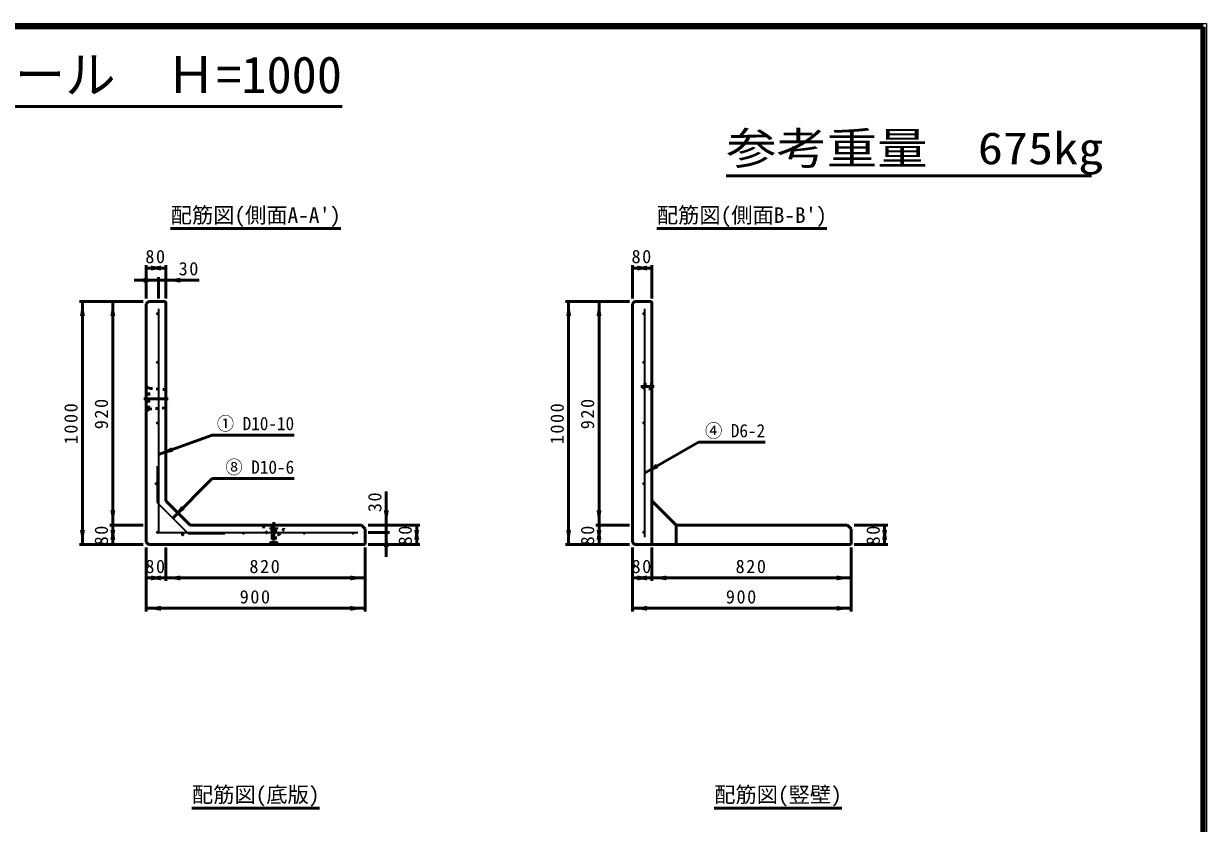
# Model space of a CAD drawing. Units: millimetres, scale not verified. Extents: x 100 to 4105, y 100 to 2870.
# Drawn here: x 2159 to 4105, y 1554 to 2870 of the extents above; entities that cross this region are included whole.
import ezdxf
from ezdxf.enums import TextEntityAlignment as Align

# ---------------------------------------------------------------- set-up
doc = ezdxf.new("R2010")
doc.units = ezdxf.units.MM
doc.header["$LTSCALE"] = 5
doc.linetypes.add('USER2', pattern=[13.4, 10, -1.2, 1, -1.2])
doc.linetypes.add('USER3', pattern=[2.2, 1, -1.2])
doc.layers.add('V-nasSTD', color=7, linetype='Continuous', lineweight=50)
doc.styles.add('ＭＳ ゴシック', font='')
doc.styles.get('ＭＳ ゴシック').set_extended_font_data('MS Gothic')

msp = doc.modelspace()

# ---------------------------------------------------------------- hatches: boundary and pattern name
at = {"layer": 'V-nasSTD'}
for points in [[(2384.641, 2467.726), (2384.641, 2463.726), (2360.641, 2467.726), (2384.641, 2471.726)], [(2368.641, 2467.726), (2368.641, 2471.726), (2392.641, 2467.726), (2368.641, 2463.726)], [(3184.641, 2467.726), (3184.641, 2463.726), (3160.641, 2467.726), (3184.641, 2471.726)], [(3168.641, 2467.726), (3168.641, 2471.726), (3192.641, 2467.726), (3168.641, 2463.726)], [(2356.641, 2447.726), (2356.641, 2451.726), (2380.641, 2447.726), (2356.641, 2443.726)], [(2416.641, 2447.726), (2416.641, 2443.726), (2392.641, 2447.726), (2416.641, 2451.726)], [(2255.641, 2388.726), (2251.641, 2388.726), (2255.641, 2412.726), (2259.641, 2388.726)], [(2305.641, 2388.726), (2301.641, 2388.726), (2305.641, 2412.726), (2309.641, 2388.726)], [(3055.641, 2388.726), (3051.641, 2388.726), (3055.641, 2412.726), (3059.641, 2388.726)], [(3105.641, 2388.726), (3101.641, 2388.726), (3105.641, 2412.726), (3109.641, 2388.726)], [(2403.194, 2168.935), (2404.562, 2165.176), (2380.641, 2160.726), (2401.826, 2172.694)], [(3201.426, 2142.127), (3203.426, 2138.663), (3180.641, 2130.127), (3199.426, 2145.591)], [(2305.641, 2068.726), (2309.641, 2068.726), (2305.641, 2044.726), (2301.641, 2068.726)], [(2421.126, 2073.212), (2423.955, 2070.383), (2404.156, 2056.241), (2418.298, 2076.04)], [(2755.641, 2068.726), (2759.641, 2068.726), (2755.641, 2044.726), (2751.641, 2068.726)], [(3105.641, 2068.726), (3109.641, 2068.726), (3105.641, 2044.726), (3101.641, 2068.726)], [(2305.641, 2020.726), (2301.641, 2020.726), (2305.641, 2044.726), (2309.641, 2020.726)], [(2805.641, 2020.726), (2801.641, 2020.726), (2805.641, 2044.726), (2809.641, 2020.726)], [(3105.641, 2020.726), (3101.641, 2020.726), (3105.641, 2044.726), (3109.641, 2020.726)], [(3575.641, 2020.726), (3571.641, 2020.726), (3575.641, 2044.726), (3579.641, 2020.726)], [(2255.641, 2036.726), (2259.641, 2036.726), (2255.641, 2012.726), (2251.641, 2036.726)], [(2305.641, 2036.726), (2309.641, 2036.726), (2305.641, 2012.726), (2301.641, 2036.726)], [(2755.641, 2008.726), (2751.641, 2008.726), (2755.641, 2032.726), (2759.641, 2008.726)], [(2805.641, 2036.726), (2809.641, 2036.726), (2805.641, 2012.726), (2801.641, 2036.726)], [(3055.641, 2036.726), (3059.641, 2036.726), (3055.641, 2012.726), (3051.641, 2036.726)], [(3105.641, 2036.726), (3109.641, 2036.726), (3105.641, 2012.726), (3101.641, 2036.726)], [(3575.641, 2036.726), (3579.641, 2036.726), (3575.641, 2012.726), (3571.641, 2036.726)], [(2384.641, 1957.726), (2384.641, 1953.726), (2360.641, 1957.726), (2384.641, 1961.726)], [(2368.641, 1957.726), (2368.641, 1961.726), (2392.641, 1957.726), (2368.641, 1953.726)], [(2416.641, 1957.726), (2416.641, 1953.726), (2392.641, 1957.726), (2416.641, 1961.726)], [(2696.641, 1957.726), (2696.641, 1961.726), (2720.641, 1957.726), (2696.641, 1953.726)], [(3184.641, 1957.726), (3184.641, 1953.726), (3160.641, 1957.726), (3184.641, 1961.726)], [(3168.641, 1957.726), (3168.641, 1961.726), (3192.641, 1957.726), (3168.641, 1953.726)], [(3216.641, 1957.726), (3216.641, 1953.726), (3192.641, 1957.726), (3216.641, 1961.726)], [(3496.641, 1957.726), (3496.641, 1961.726), (3520.641, 1957.726), (3496.641, 1953.726)], [(2384.641, 1907.726), (2384.641, 1903.726), (2360.641, 1907.726), (2384.641, 1911.726)], [(2696.641, 1907.726), (2696.641, 1911.726), (2720.641, 1907.726), (2696.641, 1903.726)], [(3184.641, 1907.726), (3184.641, 1903.726), (3160.641, 1907.726), (3184.641, 1911.726)], [(3496.641, 1907.726), (3496.641, 1911.726), (3520.641, 1907.726), (3496.641, 1903.726)]]:
    msp.add_hatch(color=256, dxfattribs=at).paths.add_polyline_path(points)

# ---------------------------------------------------------------- linework, layer by layer
at = {"layer": 'V-nasSTD', "lineweight": 100}
for p, q in [((4100, 2865), (105, 2865)), ((4100, 105), (4100, 2865))]:
    msp.add_line(p, q, dxfattribs=at)
at = {"layer": 'V-nasSTD'}
for p, q in [((1521.892, 2733.465), (2683.108, 2733.465)), ((3314.969, 2619.328), (3916.169, 2619.328)), ((2400.641, 2532.726), (2680.641, 2532.726)), ((3200.641, 2532.726), (3480.641, 2532.726)), ((2360.641, 2472.726), (2360.641, 2417.726)), ((2392.641, 2472.726), (2392.641, 2417.726)), ((3160.641, 2472.726), (3160.641, 2417.726)), ((3192.641, 2472.726), (3192.641, 2417.726)), ((2360.641, 2467.726), (2392.641, 2467.726)), ((2380.641, 2452.726), (2380.641, 2417.726)), ((3160.641, 2467.726), (3192.641, 2467.726)), ((2340.641, 2447.726), (2380.641, 2447.726)), ((2380.641, 2447.726), (2392.641, 2447.726)), ((2392.641, 2447.726), (2447.641, 2447.726)), ((2355.641, 2412.726), (2250.641, 2412.726)), ((2255.641, 2412.726), (2255.641, 2012.726)), ((2305.641, 2412.726), (2305.641, 2044.726)), ((2364.241, 2412.726), (2360.641, 2409.126)), ((2360.641, 2409.126), (2360.641, 2016.326)), ((2390.641, 2412.726), (2364.241, 2412.726)), ((2392.641, 2410.726), (2392.641, 2084.726)), ((3155.641, 2412.726), (3050.641, 2412.726)), ((3055.641, 2412.726), (3055.641, 2012.726)), ((3105.641, 2412.726), (3105.641, 2044.726)), ((3164.241, 2412.726), (3160.641, 2409.126)), ((3160.641, 2409.126), (3160.641, 2016.326)), ((3190.641, 2412.726), (3164.241, 2412.726)), ((3192.641, 2410.726), (3192.641, 2012.726)), ((2380.641, 2160.726), (2469.132, 2192.934)), ((2469.132, 2192.934), (2604.132, 2192.934)), ((3180.641, 2130.127), (3269.132, 2181.217)), ((3269.132, 2181.217), (3379.132, 2181.217)), ((2404.156, 2056.241), (2469.132, 2121.217)), ((2469.132, 2121.217), (2604.132, 2121.217)), ((2392.641, 2084.726), (2432.641, 2044.726)), ((2755.641, 2044.726), (2755.641, 2099.726)), ((3192.641, 2084.726), (3232.641, 2044.726)), ((2355.641, 2044.726), (2300.641, 2044.726)), ((2305.641, 2044.726), (2305.641, 2012.726)), ((2305.641, 2044.726), (2305.641, 2012.726)), ((2432.641, 2044.726), (2714.641, 2044.726)), ((2714.641, 2044.726), (2720.641, 2038.726)), ((2810.641, 2044.726), (2725.641, 2044.726)), ((2755.641, 2044.726), (2755.641, 2032.726)), ((2805.641, 2044.726), (2805.641, 2012.726)), ((3155.641, 2044.726), (3100.641, 2044.726)), ((3105.641, 2044.726), (3105.641, 2012.726)), ((3105.641, 2044.726), (3105.641, 2012.726)), ((3232.641, 2044.726), (3514.641, 2044.726)), ((3232.641, 2012.726), (3232.641, 2044.726)), ((3514.641, 2044.726), (3520.641, 2038.726)), ((3580.641, 2044.726), (3525.641, 2044.726)), ((3575.641, 2044.726), (3575.641, 2012.726)), ((2720.641, 2012.726), (2720.641, 2038.726)), ((2760.641, 2032.726), (2725.641, 2032.726)), ((2755.641, 2032.726), (2755.641, 1992.726)), ((3520.641, 2012.726), (3520.641, 2038.726)), ((2355.641, 2012.726), (2250.641, 2012.726)), ((2360.641, 2016.326), (2364.241, 2012.726)), ((2360.641, 1902.726), (2360.641, 2007.726)), ((2364.241, 2012.726), (2720.641, 2012.726)), ((2392.641, 1952.726), (2392.641, 2007.726)), ((2720.641, 1902.726), (2720.641, 2007.726)), ((2810.641, 2012.726), (2725.641, 2012.726)), ((3155.641, 2012.726), (3050.641, 2012.726)), ((3160.641, 2016.326), (3164.241, 2012.726)), ((3160.641, 1902.726), (3160.641, 2007.726)), ((3164.241, 2012.726), (3520.641, 2012.726)), ((3192.641, 1952.726), (3192.641, 2007.726)), ((3520.641, 1902.726), (3520.641, 2007.726)), ((3580.641, 2012.726), (3525.641, 2012.726)), ((2392.641, 1957.726), (2360.641, 1957.726)), ((2392.641, 1957.726), (2360.641, 1957.726)), ((2720.641, 1957.726), (2392.641, 1957.726)), ((3192.641, 1957.726), (3160.641, 1957.726)), ((3192.641, 1957.726), (3160.641, 1957.726)), ((3520.641, 1957.726), (3192.641, 1957.726)), ((2720.641, 1907.726), (2360.641, 1907.726)), ((3520.641, 1907.726), (3160.641, 1907.726)), ((2435.641, 1578.926), (2645.641, 1578.926)), ((3295.041, 1578.926), (3505.041, 1578.926))]:
    msp.add_line(p, q, dxfattribs=at)
at = {"layer": 'V-nasSTD', "lineweight": 35}
for p, q in [((2380.641, 2400.726), (2380.641, 2032.726)), ((3180.641, 2400.726), (3180.641, 2024.726)), ((2378.641, 2141.756), (2378.641, 2081.756)), ((2378.641, 2081.756), (2429.67, 2030.726)), ((2380.641, 2032.726), (2708.641, 2032.726)), ((2429.67, 2030.726), (2489.67, 2030.726))]:
    msp.add_line(p, q, dxfattribs=at)
at = {"layer": 'V-nasSTD', "linetype": 'USER3'}
for p, q in [((2392.641, 2277.726), (2392.641, 2307.726)), ((2360.641, 2273.326), (2360.641, 2232.126)), ((2364.641, 2269.726), (2360.641, 2273.326)), ((2392.641, 2267.726), (2364.641, 2269.726)), ((2364.641, 2235.726), (2364.641, 2269.726)), ((3178.641, 2268.726), (3178.641, 2276.726)), ((3178.641, 2276.726), (3192.641, 2276.726)), ((3192.641, 2268.726), (3178.641, 2268.726)), ((2364.641, 2235.726), (2360.641, 2232.126)), ((2364.641, 2235.726), (2392.641, 2237.726)), ((2565.641, 2040.726), (2575.641, 2040.726)), ((2565.641, 2040.726), (2565.641, 2037.926)), ((2565.641, 2037.926), (2567.841, 2036.726)), ((2565.641, 2037.926), (2575.641, 2037.926)), ((2567.841, 2036.726), (2567.841, 2016.726)), ((2567.841, 2036.726), (2573.441, 2036.726)), ((2573.441, 2036.726), (2575.641, 2037.926)), ((2573.441, 2036.726), (2573.441, 2016.726)), ((2575.641, 2040.726), (2575.641, 2037.926)), ((2563.641, 2014.726), (2567.841, 2016.726)), ((2563.641, 2014.726), (2563.641, 2013.526)), ((2563.641, 2014.726), (2577.641, 2014.726)), ((2563.641, 2013.526), (2577.641, 2013.526)), ((2567.841, 2016.726), (2573.441, 2016.726)), ((2573.441, 2016.726), (2577.641, 2014.726)), ((2577.641, 2014.726), (2577.641, 2013.526))]:
    msp.add_line(p, q, dxfattribs=at)
at = {"layer": 'V-nasSTD', "linetype": 'USER2'}
for p, q in [((3174.641, 2272.726), (3196.641, 2272.726)), ((2396.641, 2252.726), (2356.641, 2252.726)), ((2570.641, 2049.726), (2570.641, 2019.726))]:
    msp.add_line(p, q, dxfattribs=at)
at = {"layer": 'V-nasSTD', "lineweight": 13}
msp.add_lwpolyline([(100, 100), (100, 2870), (4105, 2870), (4105, 100)], close=True, dxfattribs=at)
at = {"layer": 'V-nasSTD', "lineweight": 35}
for centre in [(2379.441, 2392.726), (3179.441, 2392.726), (2379.441, 2312.726), (3179.441, 2312.726), (2379.441, 2212.726), (3179.441, 2212.726), (2377.441, 2112.726), (3179.441, 2112.726), (2379.441, 2032.726), (2420.641, 2028.726), (2520.641, 2031.526), (2620.641, 2031.526), (2700.641, 2031.526), (3179.441, 2032.726)]:
    msp.add_circle(centre, 1.2, dxfattribs=at)
at = {"layer": 'V-nasSTD'}
for centre in [(2390.641, 2410.726), (3190.641, 2410.726)]:
    msp.add_arc(centre, 2, 0, 90, dxfattribs=at)
at = {"layer": 'V-nasSTD', "linetype": 'USER3'}
msp.add_arc((2570.641, 2044.726), 17.2, 180, 0, dxfattribs=at)

# ---------------------------------------------------------------- texts
at = {"layer": 'V-nasSTD', "style": 'ＭＳ ゴシック'}
for s, height, p in [('1ｓｔタッチウォール  Ｈ=1000', 60.81, (2102.5, 2816.409)), ("配筋図(側面A-A')", 25.66, (2540.641, 2567.726)), ("配筋図(側面B-B')", 25.66, (3340.641, 2567.726)), ('配筋図(底版)', 25.66, (2540.641, 1613.926)), ('配筋図(竪壁)', 25.66, (3400.041, 1613.926))]:
    msp.add_text(s, height=height, dxfattribs=at).set_placement(p, align=Align.TOP_CENTER)
at = {"layer": 'V-nasSTD', "style": 'ＭＳ ゴシック', "width": 1.15}
msp.add_text('参考重量\u3000675kg', height=52.79, dxfattribs=at).set_placement((3314.969, 2691.328), align=Align.TOP_LEFT)
at = {"layer": 'V-nasSTD', "style": 'ＭＳ ゴシック', "width": 0.95}
for s, p in [('① D10-10', (2540.417, 2222.742)), ('④ D6-2', (3329.576, 2211.025)), ('⑧ D10-6', (2547.497, 2151.025))]:
    msp.add_text(s, height=21.85, dxfattribs=at).set_placement(p, align=Align.TOP_CENTER)
at = {"layer": 'V-nasSTD', "char_height": 21.99, "attachment_point": 2, "style": 'ＭＳ ゴシック'}
for s, insert in [('\\T1.17;80', (2376.641, 2497.726)), ('\\T1.17;80', (3176.641, 2497.726)), ('\\T1.17;30', (2431.391, 2477.726)), ('\\T1.17;80', (2376.641, 1987.726)), ('\\T1.17;820', (2556.641, 1987.726)), ('\\T1.17;80', (3176.641, 1987.726)), ('\\T1.17;820', (3356.641, 1987.726)), ('\\T1.17;900', (2540.641, 1937.726)), ('\\T1.17;900', (3340.641, 1937.726))]:
    msp.add_mtext(s, dxfattribs=dict(at, insert=insert))
at = {"layer": 'V-nasSTD', "char_height": 21.99, "attachment_point": 2, "rotation": 90, "style": 'ＭＳ ゴシック'}
for s, insert in [('\\T1.17;1000', (2225.641, 2212.726)), ('\\T1.17;920', (2275.641, 2228.726)), ('\\T1.17;1000', (3025.641, 2212.726)), ('\\T1.17;920', (3075.641, 2228.726)), ('\\T1.17;30', (2725.641, 2083.476)), ('\\T1.17;80', (2275.641, 2028.726)), ('\\T1.17;80', (2775.641, 2028.726)), ('\\T1.17;80', (3075.641, 2028.726)), ('\\T1.17;80', (3545.641, 2028.726))]:
    msp.add_mtext(s, dxfattribs=dict(at, insert=insert))

doc.saveas('drawing.dxf')
